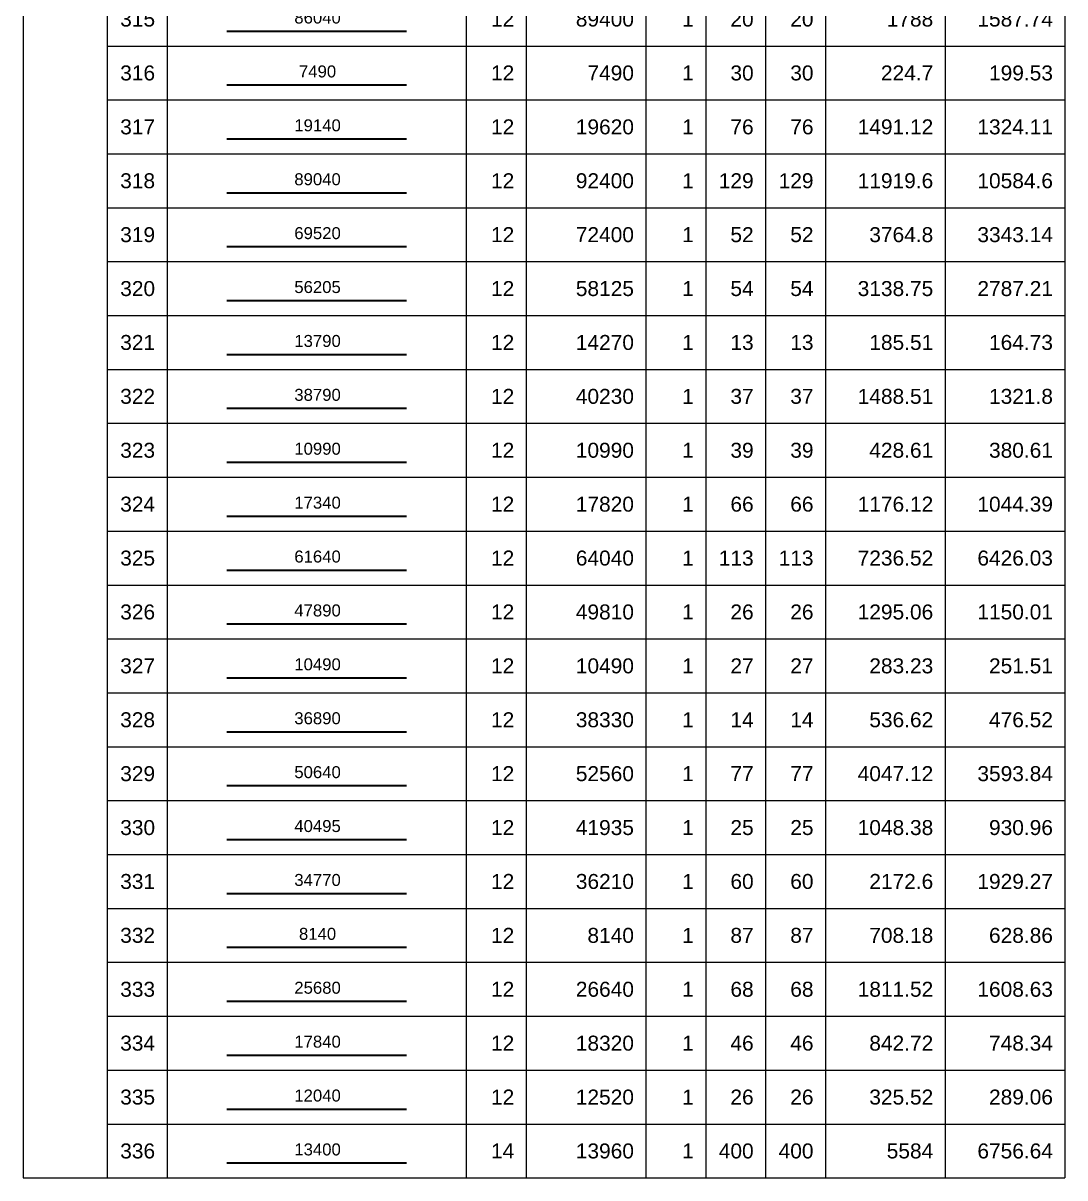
# Model space of a CAD drawing. Header units: millimetres. Extents: x -247377 to 927516, y -864259 to 155594.
# Drawn here: x 636100 to 653505, y -864259 to -844977 of the extents above; entities that cross this region are included whole.
import ezdxf
from ezdxf.enums import TextEntityAlignment as Align

# ---------------------------------------------------------------- set-up
doc = ezdxf.new("R2010")
doc.units = ezdxf.units.MM
doc.header["$MEASUREMENT"] = 0
for name, color, linetype, lineweight in [('NDC_FRAME', 7, 'Continuous', 20), ('NDC_S_REBAR', 4, 'Continuous', 35), ('NDC_S_VN TEXT', 7, 'Continuous', 20), ('NDC_Table', 3, 'Continuous', 20)]:
    doc.layers.add(name, color=color, linetype=linetype, lineweight=lineweight)
doc.styles.add('ARIAL', font='arial.ttf', dxfattribs={"width": 0.8})

# ---------------------------------------------------------------- blocks, each defined once
blk = doc.blocks.new('dang01')
at = {"layer": 'NDC_S_REBAR'}
blk.add_line((3405, -650), (6405, -650), dxfattribs=at)
at = {"layer": 'NDC_Table'}
for p, q in [((0, 0), (0, -900)), ((1405, 0), (1405, -900)), ((2405, 0), (2405, -900)), ((7405, 0), (7405, -900)), ((8405, 0), (8405, -900)), ((10405, 0), (10405, -900)), ((11405, 0), (11405, -900)), ((12405, 0), (12405, -900)), ((13405, 0), (13405, -900)), ((15405, 0), (15405, -900)), ((17405, 0), (17405, -900)), ((1405, -900), (17405, -900))]:
    blk.add_line(p, q, dxfattribs=at)
at = {"layer": 'NDC_S_VN TEXT', "style": 'ARIAL'}
for p in [(2205, -450), (8205, -450), (10205, -450), (11205, -450), (12205, -450), (13205, -450), (15205, -450), (17205, -450)]:
    blk.add_attdef('D03', text='', height=250, dxfattribs=at).set_placement(p, align=Align.MIDDLE_RIGHT)
blk.add_attdef('00000000', text='', height=200, dxfattribs=at).set_placement((4920, -425), align=Align.MIDDLE_CENTER)

msp = doc.modelspace()

# ---------------------------------------------------------------- linework, layer by layer
at = {"layer": 'NDC_FRAME'}
msp.add_line((636100.2, -864259.1), (637505.5, -864259.1), dxfattribs=at)

# ---------------------------------------------------------------- block references
ref = msp.add_blockref('dang01', (636100.2, -844459.1), dxfattribs=at)
ref.add_attrib('D03', '315', dxfattribs={"layer": 'NDC_S_VN TEXT', "height": 250, "style": 'ARIAL'}).set_placement((638305.5, -844909.1), align=Align.MIDDLE_RIGHT)
ref.add_attrib('00000000', '86040', dxfattribs={"layer": 'NDC_S_VN TEXT', "height": 200, "style": 'ARIAL'}).set_placement((641019.8, -844883.8), align=Align.MIDDLE_CENTER)
ref.add_attrib('D03', '12', dxfattribs={"layer": 'NDC_S_VN TEXT', "height": 250, "style": 'ARIAL'}).set_placement((644305.5, -844909.1), align=Align.MIDDLE_RIGHT)
ref.add_attrib('D03', '89400', dxfattribs={"layer": 'NDC_S_VN TEXT', "height": 250, "style": 'ARIAL'}).set_placement((646305.5, -844909.1), align=Align.MIDDLE_RIGHT)
ref.add_attrib('D03', '1', dxfattribs={"layer": 'NDC_S_VN TEXT', "height": 250, "style": 'ARIAL'}).set_placement((647305.5, -844909.1), align=Align.MIDDLE_RIGHT)
ref.add_attrib('D03', '20', dxfattribs={"layer": 'NDC_S_VN TEXT', "height": 250, "style": 'ARIAL'}).set_placement((648305.5, -844909.1), align=Align.MIDDLE_RIGHT)
ref.add_attrib('D03', '20', dxfattribs={"layer": 'NDC_S_VN TEXT', "height": 250, "style": 'ARIAL'}).set_placement((649305.5, -844908.8), align=Align.MIDDLE_RIGHT)
ref.add_attrib('D03', '1788', dxfattribs={"layer": 'NDC_S_VN TEXT', "height": 250, "style": 'ARIAL'}).set_placement((651305.5, -844909.1), align=Align.MIDDLE_RIGHT)
ref.add_attrib('D03', '1587.74', dxfattribs={"layer": 'NDC_S_VN TEXT', "height": 250, "style": 'ARIAL'}).set_placement((653305.5, -844909.1), align=Align.MIDDLE_RIGHT)
ref = msp.add_blockref('dang01', (636100.2, -845359.1), dxfattribs=at)
ref.add_attrib('D03', '316', dxfattribs={"layer": 'NDC_S_VN TEXT', "height": 250, "style": 'ARIAL'}).set_placement((638305.5, -845809.1), align=Align.MIDDLE_RIGHT)
ref.add_attrib('00000000', '7490', dxfattribs={"layer": 'NDC_S_VN TEXT', "height": 200, "style": 'ARIAL'}).set_placement((641019.8, -845783.8), align=Align.MIDDLE_CENTER)
ref.add_attrib('D03', '12', dxfattribs={"layer": 'NDC_S_VN TEXT', "height": 250, "style": 'ARIAL'}).set_placement((644305.5, -845809.1), align=Align.MIDDLE_RIGHT)
ref.add_attrib('D03', '7490', dxfattribs={"layer": 'NDC_S_VN TEXT', "height": 250, "style": 'ARIAL'}).set_placement((646305.5, -845809.1), align=Align.MIDDLE_RIGHT)
ref.add_attrib('D03', '1', dxfattribs={"layer": 'NDC_S_VN TEXT', "height": 250, "style": 'ARIAL'}).set_placement((647305.5, -845809.1), align=Align.MIDDLE_RIGHT)
ref.add_attrib('D03', '30', dxfattribs={"layer": 'NDC_S_VN TEXT', "height": 250, "style": 'ARIAL'}).set_placement((648305.5, -845809.1), align=Align.MIDDLE_RIGHT)
ref.add_attrib('D03', '30', dxfattribs={"layer": 'NDC_S_VN TEXT', "height": 250, "style": 'ARIAL'}).set_placement((649305.5, -845808.8), align=Align.MIDDLE_RIGHT)
ref.add_attrib('D03', '224.7', dxfattribs={"layer": 'NDC_S_VN TEXT', "height": 250, "style": 'ARIAL'}).set_placement((651305.5, -845809.1), align=Align.MIDDLE_RIGHT)
ref.add_attrib('D03', '199.53', dxfattribs={"layer": 'NDC_S_VN TEXT', "height": 250, "style": 'ARIAL'}).set_placement((653305.5, -845809.1), align=Align.MIDDLE_RIGHT)
ref = msp.add_blockref('dang01', (636100.2, -846259.1), dxfattribs=at)
ref.add_attrib('D03', '317', dxfattribs={"layer": 'NDC_S_VN TEXT', "height": 250, "style": 'ARIAL'}).set_placement((638305.5, -846709.1), align=Align.MIDDLE_RIGHT)
ref.add_attrib('00000000', '19140', dxfattribs={"layer": 'NDC_S_VN TEXT', "height": 200, "style": 'ARIAL'}).set_placement((641019.8, -846683.8), align=Align.MIDDLE_CENTER)
ref.add_attrib('D03', '12', dxfattribs={"layer": 'NDC_S_VN TEXT', "height": 250, "style": 'ARIAL'}).set_placement((644305.5, -846709.1), align=Align.MIDDLE_RIGHT)
ref.add_attrib('D03', '19620', dxfattribs={"layer": 'NDC_S_VN TEXT', "height": 250, "style": 'ARIAL'}).set_placement((646305.5, -846709.1), align=Align.MIDDLE_RIGHT)
ref.add_attrib('D03', '1', dxfattribs={"layer": 'NDC_S_VN TEXT', "height": 250, "style": 'ARIAL'}).set_placement((647305.5, -846709.1), align=Align.MIDDLE_RIGHT)
ref.add_attrib('D03', '76', dxfattribs={"layer": 'NDC_S_VN TEXT', "height": 250, "style": 'ARIAL'}).set_placement((648305.5, -846709.1), align=Align.MIDDLE_RIGHT)
ref.add_attrib('D03', '76', dxfattribs={"layer": 'NDC_S_VN TEXT', "height": 250, "style": 'ARIAL'}).set_placement((649305.5, -846708.8), align=Align.MIDDLE_RIGHT)
ref.add_attrib('D03', '1491.12', dxfattribs={"layer": 'NDC_S_VN TEXT', "height": 250, "style": 'ARIAL'}).set_placement((651305.5, -846709.1), align=Align.MIDDLE_RIGHT)
ref.add_attrib('D03', '1324.11', dxfattribs={"layer": 'NDC_S_VN TEXT', "height": 250, "style": 'ARIAL'}).set_placement((653305.5, -846709.1), align=Align.MIDDLE_RIGHT)
ref = msp.add_blockref('dang01', (636100.2, -847159.1), dxfattribs=at)
ref.add_attrib('D03', '318', dxfattribs={"layer": 'NDC_S_VN TEXT', "height": 250, "style": 'ARIAL'}).set_placement((638305.5, -847609.1), align=Align.MIDDLE_RIGHT)
ref.add_attrib('00000000', '89040', dxfattribs={"layer": 'NDC_S_VN TEXT', "height": 200, "style": 'ARIAL'}).set_placement((641019.8, -847583.8), align=Align.MIDDLE_CENTER)
ref.add_attrib('D03', '12', dxfattribs={"layer": 'NDC_S_VN TEXT', "height": 250, "style": 'ARIAL'}).set_placement((644305.5, -847609.1), align=Align.MIDDLE_RIGHT)
ref.add_attrib('D03', '92400', dxfattribs={"layer": 'NDC_S_VN TEXT', "height": 250, "style": 'ARIAL'}).set_placement((646305.5, -847609.1), align=Align.MIDDLE_RIGHT)
ref.add_attrib('D03', '1', dxfattribs={"layer": 'NDC_S_VN TEXT', "height": 250, "style": 'ARIAL'}).set_placement((647305.5, -847609.1), align=Align.MIDDLE_RIGHT)
ref.add_attrib('D03', '129', dxfattribs={"layer": 'NDC_S_VN TEXT', "height": 250, "style": 'ARIAL'}).set_placement((648305.5, -847609.1), align=Align.MIDDLE_RIGHT)
ref.add_attrib('D03', '129', dxfattribs={"layer": 'NDC_S_VN TEXT', "height": 250, "style": 'ARIAL'}).set_placement((649305.5, -847608.8), align=Align.MIDDLE_RIGHT)
ref.add_attrib('D03', '11919.6', dxfattribs={"layer": 'NDC_S_VN TEXT', "height": 250, "style": 'ARIAL'}).set_placement((651305.5, -847609.1), align=Align.MIDDLE_RIGHT)
ref.add_attrib('D03', '10584.6', dxfattribs={"layer": 'NDC_S_VN TEXT', "height": 250, "style": 'ARIAL'}).set_placement((653305.5, -847609.1), align=Align.MIDDLE_RIGHT)
ref = msp.add_blockref('dang01', (636100.2, -848059.1), dxfattribs=at)
ref.add_attrib('D03', '319', dxfattribs={"layer": 'NDC_S_VN TEXT', "height": 250, "style": 'ARIAL'}).set_placement((638305.5, -848509.1), align=Align.MIDDLE_RIGHT)
ref.add_attrib('00000000', '69520', dxfattribs={"layer": 'NDC_S_VN TEXT', "height": 200, "style": 'ARIAL'}).set_placement((641019.8, -848483.8), align=Align.MIDDLE_CENTER)
ref.add_attrib('D03', '12', dxfattribs={"layer": 'NDC_S_VN TEXT', "height": 250, "style": 'ARIAL'}).set_placement((644305.5, -848509.1), align=Align.MIDDLE_RIGHT)
ref.add_attrib('D03', '72400', dxfattribs={"layer": 'NDC_S_VN TEXT', "height": 250, "style": 'ARIAL'}).set_placement((646305.5, -848509.1), align=Align.MIDDLE_RIGHT)
ref.add_attrib('D03', '1', dxfattribs={"layer": 'NDC_S_VN TEXT', "height": 250, "style": 'ARIAL'}).set_placement((647305.5, -848509.1), align=Align.MIDDLE_RIGHT)
ref.add_attrib('D03', '52', dxfattribs={"layer": 'NDC_S_VN TEXT', "height": 250, "style": 'ARIAL'}).set_placement((648305.5, -848509.1), align=Align.MIDDLE_RIGHT)
ref.add_attrib('D03', '52', dxfattribs={"layer": 'NDC_S_VN TEXT', "height": 250, "style": 'ARIAL'}).set_placement((649305.5, -848508.8), align=Align.MIDDLE_RIGHT)
ref.add_attrib('D03', '3764.8', dxfattribs={"layer": 'NDC_S_VN TEXT', "height": 250, "style": 'ARIAL'}).set_placement((651305.5, -848509.1), align=Align.MIDDLE_RIGHT)
ref.add_attrib('D03', '3343.14', dxfattribs={"layer": 'NDC_S_VN TEXT', "height": 250, "style": 'ARIAL'}).set_placement((653305.5, -848509.1), align=Align.MIDDLE_RIGHT)
ref = msp.add_blockref('dang01', (636100.2, -848959.1), dxfattribs=at)
ref.add_attrib('D03', '320', dxfattribs={"layer": 'NDC_S_VN TEXT', "height": 250, "style": 'ARIAL'}).set_placement((638305.5, -849409.1), align=Align.MIDDLE_RIGHT)
ref.add_attrib('00000000', '56205', dxfattribs={"layer": 'NDC_S_VN TEXT', "height": 200, "style": 'ARIAL'}).set_placement((641019.8, -849383.8), align=Align.MIDDLE_CENTER)
ref.add_attrib('D03', '12', dxfattribs={"layer": 'NDC_S_VN TEXT', "height": 250, "style": 'ARIAL'}).set_placement((644305.5, -849409.1), align=Align.MIDDLE_RIGHT)
ref.add_attrib('D03', '58125', dxfattribs={"layer": 'NDC_S_VN TEXT', "height": 250, "style": 'ARIAL'}).set_placement((646305.5, -849409.1), align=Align.MIDDLE_RIGHT)
ref.add_attrib('D03', '1', dxfattribs={"layer": 'NDC_S_VN TEXT', "height": 250, "style": 'ARIAL'}).set_placement((647305.5, -849409.1), align=Align.MIDDLE_RIGHT)
ref.add_attrib('D03', '54', dxfattribs={"layer": 'NDC_S_VN TEXT', "height": 250, "style": 'ARIAL'}).set_placement((648305.5, -849409.1), align=Align.MIDDLE_RIGHT)
ref.add_attrib('D03', '54', dxfattribs={"layer": 'NDC_S_VN TEXT', "height": 250, "style": 'ARIAL'}).set_placement((649305.5, -849408.8), align=Align.MIDDLE_RIGHT)
ref.add_attrib('D03', '3138.75', dxfattribs={"layer": 'NDC_S_VN TEXT', "height": 250, "style": 'ARIAL'}).set_placement((651305.5, -849409.1), align=Align.MIDDLE_RIGHT)
ref.add_attrib('D03', '2787.21', dxfattribs={"layer": 'NDC_S_VN TEXT', "height": 250, "style": 'ARIAL'}).set_placement((653305.5, -849409.1), align=Align.MIDDLE_RIGHT)
ref = msp.add_blockref('dang01', (636100.2, -849859.1), dxfattribs=at)
ref.add_attrib('D03', '321', dxfattribs={"layer": 'NDC_S_VN TEXT', "height": 250, "style": 'ARIAL'}).set_placement((638305.5, -850309.1), align=Align.MIDDLE_RIGHT)
ref.add_attrib('00000000', '13790', dxfattribs={"layer": 'NDC_S_VN TEXT', "height": 200, "style": 'ARIAL'}).set_placement((641019.8, -850283.8), align=Align.MIDDLE_CENTER)
ref.add_attrib('D03', '12', dxfattribs={"layer": 'NDC_S_VN TEXT', "height": 250, "style": 'ARIAL'}).set_placement((644305.5, -850309.1), align=Align.MIDDLE_RIGHT)
ref.add_attrib('D03', '14270', dxfattribs={"layer": 'NDC_S_VN TEXT', "height": 250, "style": 'ARIAL'}).set_placement((646305.5, -850309.1), align=Align.MIDDLE_RIGHT)
ref.add_attrib('D03', '1', dxfattribs={"layer": 'NDC_S_VN TEXT', "height": 250, "style": 'ARIAL'}).set_placement((647305.5, -850309.1), align=Align.MIDDLE_RIGHT)
ref.add_attrib('D03', '13', dxfattribs={"layer": 'NDC_S_VN TEXT', "height": 250, "style": 'ARIAL'}).set_placement((648305.5, -850309.1), align=Align.MIDDLE_RIGHT)
ref.add_attrib('D03', '13', dxfattribs={"layer": 'NDC_S_VN TEXT', "height": 250, "style": 'ARIAL'}).set_placement((649305.5, -850308.8), align=Align.MIDDLE_RIGHT)
ref.add_attrib('D03', '185.51', dxfattribs={"layer": 'NDC_S_VN TEXT', "height": 250, "style": 'ARIAL'}).set_placement((651305.5, -850309.1), align=Align.MIDDLE_RIGHT)
ref.add_attrib('D03', '164.73', dxfattribs={"layer": 'NDC_S_VN TEXT', "height": 250, "style": 'ARIAL'}).set_placement((653305.5, -850309.1), align=Align.MIDDLE_RIGHT)
ref = msp.add_blockref('dang01', (636100.2, -850759.1), dxfattribs=at)
ref.add_attrib('D03', '322', dxfattribs={"layer": 'NDC_S_VN TEXT', "height": 250, "style": 'ARIAL'}).set_placement((638305.5, -851209.1), align=Align.MIDDLE_RIGHT)
ref.add_attrib('00000000', '38790', dxfattribs={"layer": 'NDC_S_VN TEXT', "height": 200, "style": 'ARIAL'}).set_placement((641019.8, -851183.8), align=Align.MIDDLE_CENTER)
ref.add_attrib('D03', '12', dxfattribs={"layer": 'NDC_S_VN TEXT', "height": 250, "style": 'ARIAL'}).set_placement((644305.5, -851209.1), align=Align.MIDDLE_RIGHT)
ref.add_attrib('D03', '40230', dxfattribs={"layer": 'NDC_S_VN TEXT', "height": 250, "style": 'ARIAL'}).set_placement((646305.5, -851209.1), align=Align.MIDDLE_RIGHT)
ref.add_attrib('D03', '1', dxfattribs={"layer": 'NDC_S_VN TEXT', "height": 250, "style": 'ARIAL'}).set_placement((647305.5, -851209.1), align=Align.MIDDLE_RIGHT)
ref.add_attrib('D03', '37', dxfattribs={"layer": 'NDC_S_VN TEXT', "height": 250, "style": 'ARIAL'}).set_placement((648305.5, -851209.1), align=Align.MIDDLE_RIGHT)
ref.add_attrib('D03', '37', dxfattribs={"layer": 'NDC_S_VN TEXT', "height": 250, "style": 'ARIAL'}).set_placement((649305.5, -851208.8), align=Align.MIDDLE_RIGHT)
ref.add_attrib('D03', '1488.51', dxfattribs={"layer": 'NDC_S_VN TEXT', "height": 250, "style": 'ARIAL'}).set_placement((651305.5, -851209.1), align=Align.MIDDLE_RIGHT)
ref.add_attrib('D03', '1321.8', dxfattribs={"layer": 'NDC_S_VN TEXT', "height": 250, "style": 'ARIAL'}).set_placement((653305.5, -851209.1), align=Align.MIDDLE_RIGHT)
ref = msp.add_blockref('dang01', (636100.2, -851659.1), dxfattribs=at)
ref.add_attrib('D03', '323', dxfattribs={"layer": 'NDC_S_VN TEXT', "height": 250, "style": 'ARIAL'}).set_placement((638305.5, -852109.1), align=Align.MIDDLE_RIGHT)
ref.add_attrib('00000000', '10990', dxfattribs={"layer": 'NDC_S_VN TEXT', "height": 200, "style": 'ARIAL'}).set_placement((641019.8, -852083.8), align=Align.MIDDLE_CENTER)
ref.add_attrib('D03', '12', dxfattribs={"layer": 'NDC_S_VN TEXT', "height": 250, "style": 'ARIAL'}).set_placement((644305.5, -852109.1), align=Align.MIDDLE_RIGHT)
ref.add_attrib('D03', '10990', dxfattribs={"layer": 'NDC_S_VN TEXT', "height": 250, "style": 'ARIAL'}).set_placement((646305.5, -852109.1), align=Align.MIDDLE_RIGHT)
ref.add_attrib('D03', '1', dxfattribs={"layer": 'NDC_S_VN TEXT', "height": 250, "style": 'ARIAL'}).set_placement((647305.5, -852109.1), align=Align.MIDDLE_RIGHT)
ref.add_attrib('D03', '39', dxfattribs={"layer": 'NDC_S_VN TEXT', "height": 250, "style": 'ARIAL'}).set_placement((648305.5, -852109.1), align=Align.MIDDLE_RIGHT)
ref.add_attrib('D03', '39', dxfattribs={"layer": 'NDC_S_VN TEXT', "height": 250, "style": 'ARIAL'}).set_placement((649305.5, -852108.8), align=Align.MIDDLE_RIGHT)
ref.add_attrib('D03', '428.61', dxfattribs={"layer": 'NDC_S_VN TEXT', "height": 250, "style": 'ARIAL'}).set_placement((651305.5, -852109.1), align=Align.MIDDLE_RIGHT)
ref.add_attrib('D03', '380.61', dxfattribs={"layer": 'NDC_S_VN TEXT', "height": 250, "style": 'ARIAL'}).set_placement((653305.5, -852109.1), align=Align.MIDDLE_RIGHT)
ref = msp.add_blockref('dang01', (636100.2, -852559.1), dxfattribs=at)
ref.add_attrib('D03', '324', dxfattribs={"layer": 'NDC_S_VN TEXT', "height": 250, "style": 'ARIAL'}).set_placement((638305.5, -853009.1), align=Align.MIDDLE_RIGHT)
ref.add_attrib('00000000', '17340', dxfattribs={"layer": 'NDC_S_VN TEXT', "height": 200, "style": 'ARIAL'}).set_placement((641019.8, -852983.8), align=Align.MIDDLE_CENTER)
ref.add_attrib('D03', '12', dxfattribs={"layer": 'NDC_S_VN TEXT', "height": 250, "style": 'ARIAL'}).set_placement((644305.5, -853009.1), align=Align.MIDDLE_RIGHT)
ref.add_attrib('D03', '17820', dxfattribs={"layer": 'NDC_S_VN TEXT', "height": 250, "style": 'ARIAL'}).set_placement((646305.5, -853009.1), align=Align.MIDDLE_RIGHT)
ref.add_attrib('D03', '1', dxfattribs={"layer": 'NDC_S_VN TEXT', "height": 250, "style": 'ARIAL'}).set_placement((647305.5, -853009.1), align=Align.MIDDLE_RIGHT)
ref.add_attrib('D03', '66', dxfattribs={"layer": 'NDC_S_VN TEXT', "height": 250, "style": 'ARIAL'}).set_placement((648305.5, -853009.1), align=Align.MIDDLE_RIGHT)
ref.add_attrib('D03', '66', dxfattribs={"layer": 'NDC_S_VN TEXT', "height": 250, "style": 'ARIAL'}).set_placement((649305.5, -853008.8), align=Align.MIDDLE_RIGHT)
ref.add_attrib('D03', '1176.12', dxfattribs={"layer": 'NDC_S_VN TEXT', "height": 250, "style": 'ARIAL'}).set_placement((651305.5, -853009.1), align=Align.MIDDLE_RIGHT)
ref.add_attrib('D03', '1044.39', dxfattribs={"layer": 'NDC_S_VN TEXT', "height": 250, "style": 'ARIAL'}).set_placement((653305.5, -853009.1), align=Align.MIDDLE_RIGHT)
ref = msp.add_blockref('dang01', (636100.2, -853459.1), dxfattribs=at)
ref.add_attrib('D03', '325', dxfattribs={"layer": 'NDC_S_VN TEXT', "height": 250, "style": 'ARIAL'}).set_placement((638305.5, -853909.1), align=Align.MIDDLE_RIGHT)
ref.add_attrib('00000000', '61640', dxfattribs={"layer": 'NDC_S_VN TEXT', "height": 200, "style": 'ARIAL'}).set_placement((641019.8, -853883.8), align=Align.MIDDLE_CENTER)
ref.add_attrib('D03', '12', dxfattribs={"layer": 'NDC_S_VN TEXT', "height": 250, "style": 'ARIAL'}).set_placement((644305.5, -853909.1), align=Align.MIDDLE_RIGHT)
ref.add_attrib('D03', '64040', dxfattribs={"layer": 'NDC_S_VN TEXT', "height": 250, "style": 'ARIAL'}).set_placement((646305.5, -853909.1), align=Align.MIDDLE_RIGHT)
ref.add_attrib('D03', '1', dxfattribs={"layer": 'NDC_S_VN TEXT', "height": 250, "style": 'ARIAL'}).set_placement((647305.5, -853909.1), align=Align.MIDDLE_RIGHT)
ref.add_attrib('D03', '113', dxfattribs={"layer": 'NDC_S_VN TEXT', "height": 250, "style": 'ARIAL'}).set_placement((648305.5, -853909.1), align=Align.MIDDLE_RIGHT)
ref.add_attrib('D03', '113', dxfattribs={"layer": 'NDC_S_VN TEXT', "height": 250, "style": 'ARIAL'}).set_placement((649305.5, -853908.8), align=Align.MIDDLE_RIGHT)
ref.add_attrib('D03', '7236.52', dxfattribs={"layer": 'NDC_S_VN TEXT', "height": 250, "style": 'ARIAL'}).set_placement((651305.5, -853909.1), align=Align.MIDDLE_RIGHT)
ref.add_attrib('D03', '6426.03', dxfattribs={"layer": 'NDC_S_VN TEXT', "height": 250, "style": 'ARIAL'}).set_placement((653305.5, -853909.1), align=Align.MIDDLE_RIGHT)
ref = msp.add_blockref('dang01', (636100.2, -854359.1), dxfattribs=at)
ref.add_attrib('D03', '326', dxfattribs={"layer": 'NDC_S_VN TEXT', "height": 250, "style": 'ARIAL'}).set_placement((638305.5, -854809.1), align=Align.MIDDLE_RIGHT)
ref.add_attrib('00000000', '47890', dxfattribs={"layer": 'NDC_S_VN TEXT', "height": 200, "style": 'ARIAL'}).set_placement((641019.8, -854783.8), align=Align.MIDDLE_CENTER)
ref.add_attrib('D03', '12', dxfattribs={"layer": 'NDC_S_VN TEXT', "height": 250, "style": 'ARIAL'}).set_placement((644305.5, -854809.1), align=Align.MIDDLE_RIGHT)
ref.add_attrib('D03', '49810', dxfattribs={"layer": 'NDC_S_VN TEXT', "height": 250, "style": 'ARIAL'}).set_placement((646305.5, -854809.1), align=Align.MIDDLE_RIGHT)
ref.add_attrib('D03', '1', dxfattribs={"layer": 'NDC_S_VN TEXT', "height": 250, "style": 'ARIAL'}).set_placement((647305.5, -854809.1), align=Align.MIDDLE_RIGHT)
ref.add_attrib('D03', '26', dxfattribs={"layer": 'NDC_S_VN TEXT', "height": 250, "style": 'ARIAL'}).set_placement((648305.5, -854809.1), align=Align.MIDDLE_RIGHT)
ref.add_attrib('D03', '26', dxfattribs={"layer": 'NDC_S_VN TEXT', "height": 250, "style": 'ARIAL'}).set_placement((649305.5, -854808.8), align=Align.MIDDLE_RIGHT)
ref.add_attrib('D03', '1295.06', dxfattribs={"layer": 'NDC_S_VN TEXT', "height": 250, "style": 'ARIAL'}).set_placement((651305.5, -854809.1), align=Align.MIDDLE_RIGHT)
ref.add_attrib('D03', '1150.01', dxfattribs={"layer": 'NDC_S_VN TEXT', "height": 250, "style": 'ARIAL'}).set_placement((653305.5, -854809.1), align=Align.MIDDLE_RIGHT)
ref = msp.add_blockref('dang01', (636100.2, -855259.1), dxfattribs=at)
ref.add_attrib('D03', '327', dxfattribs={"layer": 'NDC_S_VN TEXT', "height": 250, "style": 'ARIAL'}).set_placement((638305.5, -855709.1), align=Align.MIDDLE_RIGHT)
ref.add_attrib('00000000', '10490', dxfattribs={"layer": 'NDC_S_VN TEXT', "height": 200, "style": 'ARIAL'}).set_placement((641019.8, -855683.8), align=Align.MIDDLE_CENTER)
ref.add_attrib('D03', '12', dxfattribs={"layer": 'NDC_S_VN TEXT', "height": 250, "style": 'ARIAL'}).set_placement((644305.5, -855709.1), align=Align.MIDDLE_RIGHT)
ref.add_attrib('D03', '10490', dxfattribs={"layer": 'NDC_S_VN TEXT', "height": 250, "style": 'ARIAL'}).set_placement((646305.5, -855709.1), align=Align.MIDDLE_RIGHT)
ref.add_attrib('D03', '1', dxfattribs={"layer": 'NDC_S_VN TEXT', "height": 250, "style": 'ARIAL'}).set_placement((647305.5, -855709.1), align=Align.MIDDLE_RIGHT)
ref.add_attrib('D03', '27', dxfattribs={"layer": 'NDC_S_VN TEXT', "height": 250, "style": 'ARIAL'}).set_placement((648305.5, -855709.1), align=Align.MIDDLE_RIGHT)
ref.add_attrib('D03', '27', dxfattribs={"layer": 'NDC_S_VN TEXT', "height": 250, "style": 'ARIAL'}).set_placement((649305.5, -855708.8), align=Align.MIDDLE_RIGHT)
ref.add_attrib('D03', '283.23', dxfattribs={"layer": 'NDC_S_VN TEXT', "height": 250, "style": 'ARIAL'}).set_placement((651305.5, -855709.1), align=Align.MIDDLE_RIGHT)
ref.add_attrib('D03', '251.51', dxfattribs={"layer": 'NDC_S_VN TEXT', "height": 250, "style": 'ARIAL'}).set_placement((653305.5, -855709.1), align=Align.MIDDLE_RIGHT)
ref = msp.add_blockref('dang01', (636100.2, -856159.1), dxfattribs=at)
ref.add_attrib('D03', '328', dxfattribs={"layer": 'NDC_S_VN TEXT', "height": 250, "style": 'ARIAL'}).set_placement((638305.5, -856609.1), align=Align.MIDDLE_RIGHT)
ref.add_attrib('00000000', '36890', dxfattribs={"layer": 'NDC_S_VN TEXT', "height": 200, "style": 'ARIAL'}).set_placement((641019.8, -856583.8), align=Align.MIDDLE_CENTER)
ref.add_attrib('D03', '12', dxfattribs={"layer": 'NDC_S_VN TEXT', "height": 250, "style": 'ARIAL'}).set_placement((644305.5, -856609.1), align=Align.MIDDLE_RIGHT)
ref.add_attrib('D03', '38330', dxfattribs={"layer": 'NDC_S_VN TEXT', "height": 250, "style": 'ARIAL'}).set_placement((646305.5, -856609.1), align=Align.MIDDLE_RIGHT)
ref.add_attrib('D03', '1', dxfattribs={"layer": 'NDC_S_VN TEXT', "height": 250, "style": 'ARIAL'}).set_placement((647305.5, -856609.1), align=Align.MIDDLE_RIGHT)
ref.add_attrib('D03', '14', dxfattribs={"layer": 'NDC_S_VN TEXT', "height": 250, "style": 'ARIAL'}).set_placement((648305.5, -856609.1), align=Align.MIDDLE_RIGHT)
ref.add_attrib('D03', '14', dxfattribs={"layer": 'NDC_S_VN TEXT', "height": 250, "style": 'ARIAL'}).set_placement((649305.5, -856608.8), align=Align.MIDDLE_RIGHT)
ref.add_attrib('D03', '536.62', dxfattribs={"layer": 'NDC_S_VN TEXT', "height": 250, "style": 'ARIAL'}).set_placement((651305.5, -856609.1), align=Align.MIDDLE_RIGHT)
ref.add_attrib('D03', '476.52', dxfattribs={"layer": 'NDC_S_VN TEXT', "height": 250, "style": 'ARIAL'}).set_placement((653305.5, -856609.1), align=Align.MIDDLE_RIGHT)
ref = msp.add_blockref('dang01', (636100.2, -857059.1), dxfattribs=at)
ref.add_attrib('D03', '329', dxfattribs={"layer": 'NDC_S_VN TEXT', "height": 250, "style": 'ARIAL'}).set_placement((638305.5, -857509.1), align=Align.MIDDLE_RIGHT)
ref.add_attrib('00000000', '50640', dxfattribs={"layer": 'NDC_S_VN TEXT', "height": 200, "style": 'ARIAL'}).set_placement((641019.8, -857483.8), align=Align.MIDDLE_CENTER)
ref.add_attrib('D03', '12', dxfattribs={"layer": 'NDC_S_VN TEXT', "height": 250, "style": 'ARIAL'}).set_placement((644305.5, -857509.1), align=Align.MIDDLE_RIGHT)
ref.add_attrib('D03', '52560', dxfattribs={"layer": 'NDC_S_VN TEXT', "height": 250, "style": 'ARIAL'}).set_placement((646305.5, -857509.1), align=Align.MIDDLE_RIGHT)
ref.add_attrib('D03', '1', dxfattribs={"layer": 'NDC_S_VN TEXT', "height": 250, "style": 'ARIAL'}).set_placement((647305.5, -857509.1), align=Align.MIDDLE_RIGHT)
ref.add_attrib('D03', '77', dxfattribs={"layer": 'NDC_S_VN TEXT', "height": 250, "style": 'ARIAL'}).set_placement((648305.5, -857509.1), align=Align.MIDDLE_RIGHT)
ref.add_attrib('D03', '77', dxfattribs={"layer": 'NDC_S_VN TEXT', "height": 250, "style": 'ARIAL'}).set_placement((649305.5, -857508.8), align=Align.MIDDLE_RIGHT)
ref.add_attrib('D03', '4047.12', dxfattribs={"layer": 'NDC_S_VN TEXT', "height": 250, "style": 'ARIAL'}).set_placement((651305.5, -857509.1), align=Align.MIDDLE_RIGHT)
ref.add_attrib('D03', '3593.84', dxfattribs={"layer": 'NDC_S_VN TEXT', "height": 250, "style": 'ARIAL'}).set_placement((653305.5, -857509.1), align=Align.MIDDLE_RIGHT)
ref = msp.add_blockref('dang01', (636100.2, -857959.1), dxfattribs=at)
ref.add_attrib('D03', '330', dxfattribs={"layer": 'NDC_S_VN TEXT', "height": 250, "style": 'ARIAL'}).set_placement((638305.5, -858409.1), align=Align.MIDDLE_RIGHT)
ref.add_attrib('00000000', '40495', dxfattribs={"layer": 'NDC_S_VN TEXT', "height": 200, "style": 'ARIAL'}).set_placement((641019.8, -858383.8), align=Align.MIDDLE_CENTER)
ref.add_attrib('D03', '12', dxfattribs={"layer": 'NDC_S_VN TEXT', "height": 250, "style": 'ARIAL'}).set_placement((644305.5, -858409.1), align=Align.MIDDLE_RIGHT)
ref.add_attrib('D03', '41935', dxfattribs={"layer": 'NDC_S_VN TEXT', "height": 250, "style": 'ARIAL'}).set_placement((646305.5, -858409.1), align=Align.MIDDLE_RIGHT)
ref.add_attrib('D03', '1', dxfattribs={"layer": 'NDC_S_VN TEXT', "height": 250, "style": 'ARIAL'}).set_placement((647305.5, -858409.1), align=Align.MIDDLE_RIGHT)
ref.add_attrib('D03', '25', dxfattribs={"layer": 'NDC_S_VN TEXT', "height": 250, "style": 'ARIAL'}).set_placement((648305.5, -858409.1), align=Align.MIDDLE_RIGHT)
ref.add_attrib('D03', '25', dxfattribs={"layer": 'NDC_S_VN TEXT', "height": 250, "style": 'ARIAL'}).set_placement((649305.5, -858408.8), align=Align.MIDDLE_RIGHT)
ref.add_attrib('D03', '1048.38', dxfattribs={"layer": 'NDC_S_VN TEXT', "height": 250, "style": 'ARIAL'}).set_placement((651305.5, -858409.1), align=Align.MIDDLE_RIGHT)
ref.add_attrib('D03', '930.96', dxfattribs={"layer": 'NDC_S_VN TEXT', "height": 250, "style": 'ARIAL'}).set_placement((653305.5, -858409.1), align=Align.MIDDLE_RIGHT)
ref = msp.add_blockref('dang01', (636100.2, -858859.1), dxfattribs=at)
ref.add_attrib('D03', '331', dxfattribs={"layer": 'NDC_S_VN TEXT', "height": 250, "style": 'ARIAL'}).set_placement((638305.5, -859309.1), align=Align.MIDDLE_RIGHT)
ref.add_attrib('00000000', '34770', dxfattribs={"layer": 'NDC_S_VN TEXT', "height": 200, "style": 'ARIAL'}).set_placement((641019.8, -859283.8), align=Align.MIDDLE_CENTER)
ref.add_attrib('D03', '12', dxfattribs={"layer": 'NDC_S_VN TEXT', "height": 250, "style": 'ARIAL'}).set_placement((644305.5, -859309.1), align=Align.MIDDLE_RIGHT)
ref.add_attrib('D03', '36210', dxfattribs={"layer": 'NDC_S_VN TEXT', "height": 250, "style": 'ARIAL'}).set_placement((646305.5, -859309.1), align=Align.MIDDLE_RIGHT)
ref.add_attrib('D03', '1', dxfattribs={"layer": 'NDC_S_VN TEXT', "height": 250, "style": 'ARIAL'}).set_placement((647305.5, -859309.1), align=Align.MIDDLE_RIGHT)
ref.add_attrib('D03', '60', dxfattribs={"layer": 'NDC_S_VN TEXT', "height": 250, "style": 'ARIAL'}).set_placement((648305.5, -859309.1), align=Align.MIDDLE_RIGHT)
ref.add_attrib('D03', '60', dxfattribs={"layer": 'NDC_S_VN TEXT', "height": 250, "style": 'ARIAL'}).set_placement((649305.5, -859308.8), align=Align.MIDDLE_RIGHT)
ref.add_attrib('D03', '2172.6', dxfattribs={"layer": 'NDC_S_VN TEXT', "height": 250, "style": 'ARIAL'}).set_placement((651305.5, -859309.1), align=Align.MIDDLE_RIGHT)
ref.add_attrib('D03', '1929.27', dxfattribs={"layer": 'NDC_S_VN TEXT', "height": 250, "style": 'ARIAL'}).set_placement((653305.5, -859309.1), align=Align.MIDDLE_RIGHT)
ref = msp.add_blockref('dang01', (636100.2, -859759.1), dxfattribs=at)
ref.add_attrib('D03', '332', dxfattribs={"layer": 'NDC_S_VN TEXT', "height": 250, "style": 'ARIAL'}).set_placement((638305.5, -860209.1), align=Align.MIDDLE_RIGHT)
ref.add_attrib('00000000', '8140', dxfattribs={"layer": 'NDC_S_VN TEXT', "height": 200, "style": 'ARIAL'}).set_placement((641019.8, -860183.8), align=Align.MIDDLE_CENTER)
ref.add_attrib('D03', '12', dxfattribs={"layer": 'NDC_S_VN TEXT', "height": 250, "style": 'ARIAL'}).set_placement((644305.5, -860209.1), align=Align.MIDDLE_RIGHT)
ref.add_attrib('D03', '8140', dxfattribs={"layer": 'NDC_S_VN TEXT', "height": 250, "style": 'ARIAL'}).set_placement((646305.5, -860209.1), align=Align.MIDDLE_RIGHT)
ref.add_attrib('D03', '1', dxfattribs={"layer": 'NDC_S_VN TEXT', "height": 250, "style": 'ARIAL'}).set_placement((647305.5, -860209.1), align=Align.MIDDLE_RIGHT)
ref.add_attrib('D03', '87', dxfattribs={"layer": 'NDC_S_VN TEXT', "height": 250, "style": 'ARIAL'}).set_placement((648305.5, -860209.1), align=Align.MIDDLE_RIGHT)
ref.add_attrib('D03', '87', dxfattribs={"layer": 'NDC_S_VN TEXT', "height": 250, "style": 'ARIAL'}).set_placement((649305.5, -860208.8), align=Align.MIDDLE_RIGHT)
ref.add_attrib('D03', '708.18', dxfattribs={"layer": 'NDC_S_VN TEXT', "height": 250, "style": 'ARIAL'}).set_placement((651305.5, -860209.1), align=Align.MIDDLE_RIGHT)
ref.add_attrib('D03', '628.86', dxfattribs={"layer": 'NDC_S_VN TEXT', "height": 250, "style": 'ARIAL'}).set_placement((653305.5, -860209.1), align=Align.MIDDLE_RIGHT)
ref = msp.add_blockref('dang01', (636100.2, -860659.1), dxfattribs=at)
ref.add_attrib('D03', '333', dxfattribs={"layer": 'NDC_S_VN TEXT', "height": 250, "style": 'ARIAL'}).set_placement((638305.5, -861109.1), align=Align.MIDDLE_RIGHT)
ref.add_attrib('00000000', '25680', dxfattribs={"layer": 'NDC_S_VN TEXT', "height": 200, "style": 'ARIAL'}).set_placement((641019.8, -861083.8), align=Align.MIDDLE_CENTER)
ref.add_attrib('D03', '12', dxfattribs={"layer": 'NDC_S_VN TEXT', "height": 250, "style": 'ARIAL'}).set_placement((644305.5, -861109.1), align=Align.MIDDLE_RIGHT)
ref.add_attrib('D03', '26640', dxfattribs={"layer": 'NDC_S_VN TEXT', "height": 250, "style": 'ARIAL'}).set_placement((646305.5, -861109.1), align=Align.MIDDLE_RIGHT)
ref.add_attrib('D03', '1', dxfattribs={"layer": 'NDC_S_VN TEXT', "height": 250, "style": 'ARIAL'}).set_placement((647305.5, -861109.1), align=Align.MIDDLE_RIGHT)
ref.add_attrib('D03', '68', dxfattribs={"layer": 'NDC_S_VN TEXT', "height": 250, "style": 'ARIAL'}).set_placement((648305.5, -861109.1), align=Align.MIDDLE_RIGHT)
ref.add_attrib('D03', '68', dxfattribs={"layer": 'NDC_S_VN TEXT', "height": 250, "style": 'ARIAL'}).set_placement((649305.5, -861108.8), align=Align.MIDDLE_RIGHT)
ref.add_attrib('D03', '1811.52', dxfattribs={"layer": 'NDC_S_VN TEXT', "height": 250, "style": 'ARIAL'}).set_placement((651305.5, -861109.1), align=Align.MIDDLE_RIGHT)
ref.add_attrib('D03', '1608.63', dxfattribs={"layer": 'NDC_S_VN TEXT', "height": 250, "style": 'ARIAL'}).set_placement((653305.5, -861109.1), align=Align.MIDDLE_RIGHT)
ref = msp.add_blockref('dang01', (636100.2, -861559.1), dxfattribs=at)
ref.add_attrib('D03', '334', dxfattribs={"layer": 'NDC_S_VN TEXT', "height": 250, "style": 'ARIAL'}).set_placement((638305.5, -862009.1), align=Align.MIDDLE_RIGHT)
ref.add_attrib('00000000', '17840', dxfattribs={"layer": 'NDC_S_VN TEXT', "height": 200, "style": 'ARIAL'}).set_placement((641019.8, -861983.8), align=Align.MIDDLE_CENTER)
ref.add_attrib('D03', '12', dxfattribs={"layer": 'NDC_S_VN TEXT', "height": 250, "style": 'ARIAL'}).set_placement((644305.5, -862009.1), align=Align.MIDDLE_RIGHT)
ref.add_attrib('D03', '18320', dxfattribs={"layer": 'NDC_S_VN TEXT', "height": 250, "style": 'ARIAL'}).set_placement((646305.5, -862009.1), align=Align.MIDDLE_RIGHT)
ref.add_attrib('D03', '1', dxfattribs={"layer": 'NDC_S_VN TEXT', "height": 250, "style": 'ARIAL'}).set_placement((647305.5, -862009.1), align=Align.MIDDLE_RIGHT)
ref.add_attrib('D03', '46', dxfattribs={"layer": 'NDC_S_VN TEXT', "height": 250, "style": 'ARIAL'}).set_placement((648305.5, -862009.1), align=Align.MIDDLE_RIGHT)
ref.add_attrib('D03', '46', dxfattribs={"layer": 'NDC_S_VN TEXT', "height": 250, "style": 'ARIAL'}).set_placement((649305.5, -862008.8), align=Align.MIDDLE_RIGHT)
ref.add_attrib('D03', '842.72', dxfattribs={"layer": 'NDC_S_VN TEXT', "height": 250, "style": 'ARIAL'}).set_placement((651305.5, -862009.1), align=Align.MIDDLE_RIGHT)
ref.add_attrib('D03', '748.34', dxfattribs={"layer": 'NDC_S_VN TEXT', "height": 250, "style": 'ARIAL'}).set_placement((653305.5, -862009.1), align=Align.MIDDLE_RIGHT)
ref = msp.add_blockref('dang01', (636100.2, -862459.1), dxfattribs=at)
ref.add_attrib('D03', '335', dxfattribs={"layer": 'NDC_S_VN TEXT', "height": 250, "style": 'ARIAL'}).set_placement((638305.5, -862909.1), align=Align.MIDDLE_RIGHT)
ref.add_attrib('00000000', '12040', dxfattribs={"layer": 'NDC_S_VN TEXT', "height": 200, "style": 'ARIAL'}).set_placement((641019.8, -862883.8), align=Align.MIDDLE_CENTER)
ref.add_attrib('D03', '12', dxfattribs={"layer": 'NDC_S_VN TEXT', "height": 250, "style": 'ARIAL'}).set_placement((644305.5, -862909.1), align=Align.MIDDLE_RIGHT)
ref.add_attrib('D03', '12520', dxfattribs={"layer": 'NDC_S_VN TEXT', "height": 250, "style": 'ARIAL'}).set_placement((646305.5, -862909.1), align=Align.MIDDLE_RIGHT)
ref.add_attrib('D03', '1', dxfattribs={"layer": 'NDC_S_VN TEXT', "height": 250, "style": 'ARIAL'}).set_placement((647305.5, -862909.1), align=Align.MIDDLE_RIGHT)
ref.add_attrib('D03', '26', dxfattribs={"layer": 'NDC_S_VN TEXT', "height": 250, "style": 'ARIAL'}).set_placement((648305.5, -862909.1), align=Align.MIDDLE_RIGHT)
ref.add_attrib('D03', '26', dxfattribs={"layer": 'NDC_S_VN TEXT', "height": 250, "style": 'ARIAL'}).set_placement((649305.5, -862908.8), align=Align.MIDDLE_RIGHT)
ref.add_attrib('D03', '325.52', dxfattribs={"layer": 'NDC_S_VN TEXT', "height": 250, "style": 'ARIAL'}).set_placement((651305.5, -862909.1), align=Align.MIDDLE_RIGHT)
ref.add_attrib('D03', '289.06', dxfattribs={"layer": 'NDC_S_VN TEXT', "height": 250, "style": 'ARIAL'}).set_placement((653305.5, -862909.1), align=Align.MIDDLE_RIGHT)
ref = msp.add_blockref('dang01', (636100.2, -863359.1), dxfattribs=at)
ref.add_attrib('D03', '336', dxfattribs={"layer": 'NDC_S_VN TEXT', "height": 250, "style": 'ARIAL'}).set_placement((638305.5, -863809.1), align=Align.MIDDLE_RIGHT)
ref.add_attrib('00000000', '13400', dxfattribs={"layer": 'NDC_S_VN TEXT', "height": 200, "style": 'ARIAL'}).set_placement((641019.8, -863783.8), align=Align.MIDDLE_CENTER)
ref.add_attrib('D03', '14', dxfattribs={"layer": 'NDC_S_VN TEXT', "height": 250, "style": 'ARIAL'}).set_placement((644305.5, -863809.1), align=Align.MIDDLE_RIGHT)
ref.add_attrib('D03', '13960', dxfattribs={"layer": 'NDC_S_VN TEXT', "height": 250, "style": 'ARIAL'}).set_placement((646305.5, -863809.1), align=Align.MIDDLE_RIGHT)
ref.add_attrib('D03', '1', dxfattribs={"layer": 'NDC_S_VN TEXT', "height": 250, "style": 'ARIAL'}).set_placement((647305.5, -863809.1), align=Align.MIDDLE_RIGHT)
ref.add_attrib('D03', '400', dxfattribs={"layer": 'NDC_S_VN TEXT', "height": 250, "style": 'ARIAL'}).set_placement((648305.5, -863809.1), align=Align.MIDDLE_RIGHT)
ref.add_attrib('D03', '400', dxfattribs={"layer": 'NDC_S_VN TEXT', "height": 250, "style": 'ARIAL'}).set_placement((649305.5, -863808.8), align=Align.MIDDLE_RIGHT)
ref.add_attrib('D03', '5584', dxfattribs={"layer": 'NDC_S_VN TEXT', "height": 250, "style": 'ARIAL'}).set_placement((651305.5, -863809.1), align=Align.MIDDLE_RIGHT)
ref.add_attrib('D03', '6756.64', dxfattribs={"layer": 'NDC_S_VN TEXT', "height": 250, "style": 'ARIAL'}).set_placement((653305.5, -863809.1), align=Align.MIDDLE_RIGHT)

doc.saveas('drawing.dxf')
